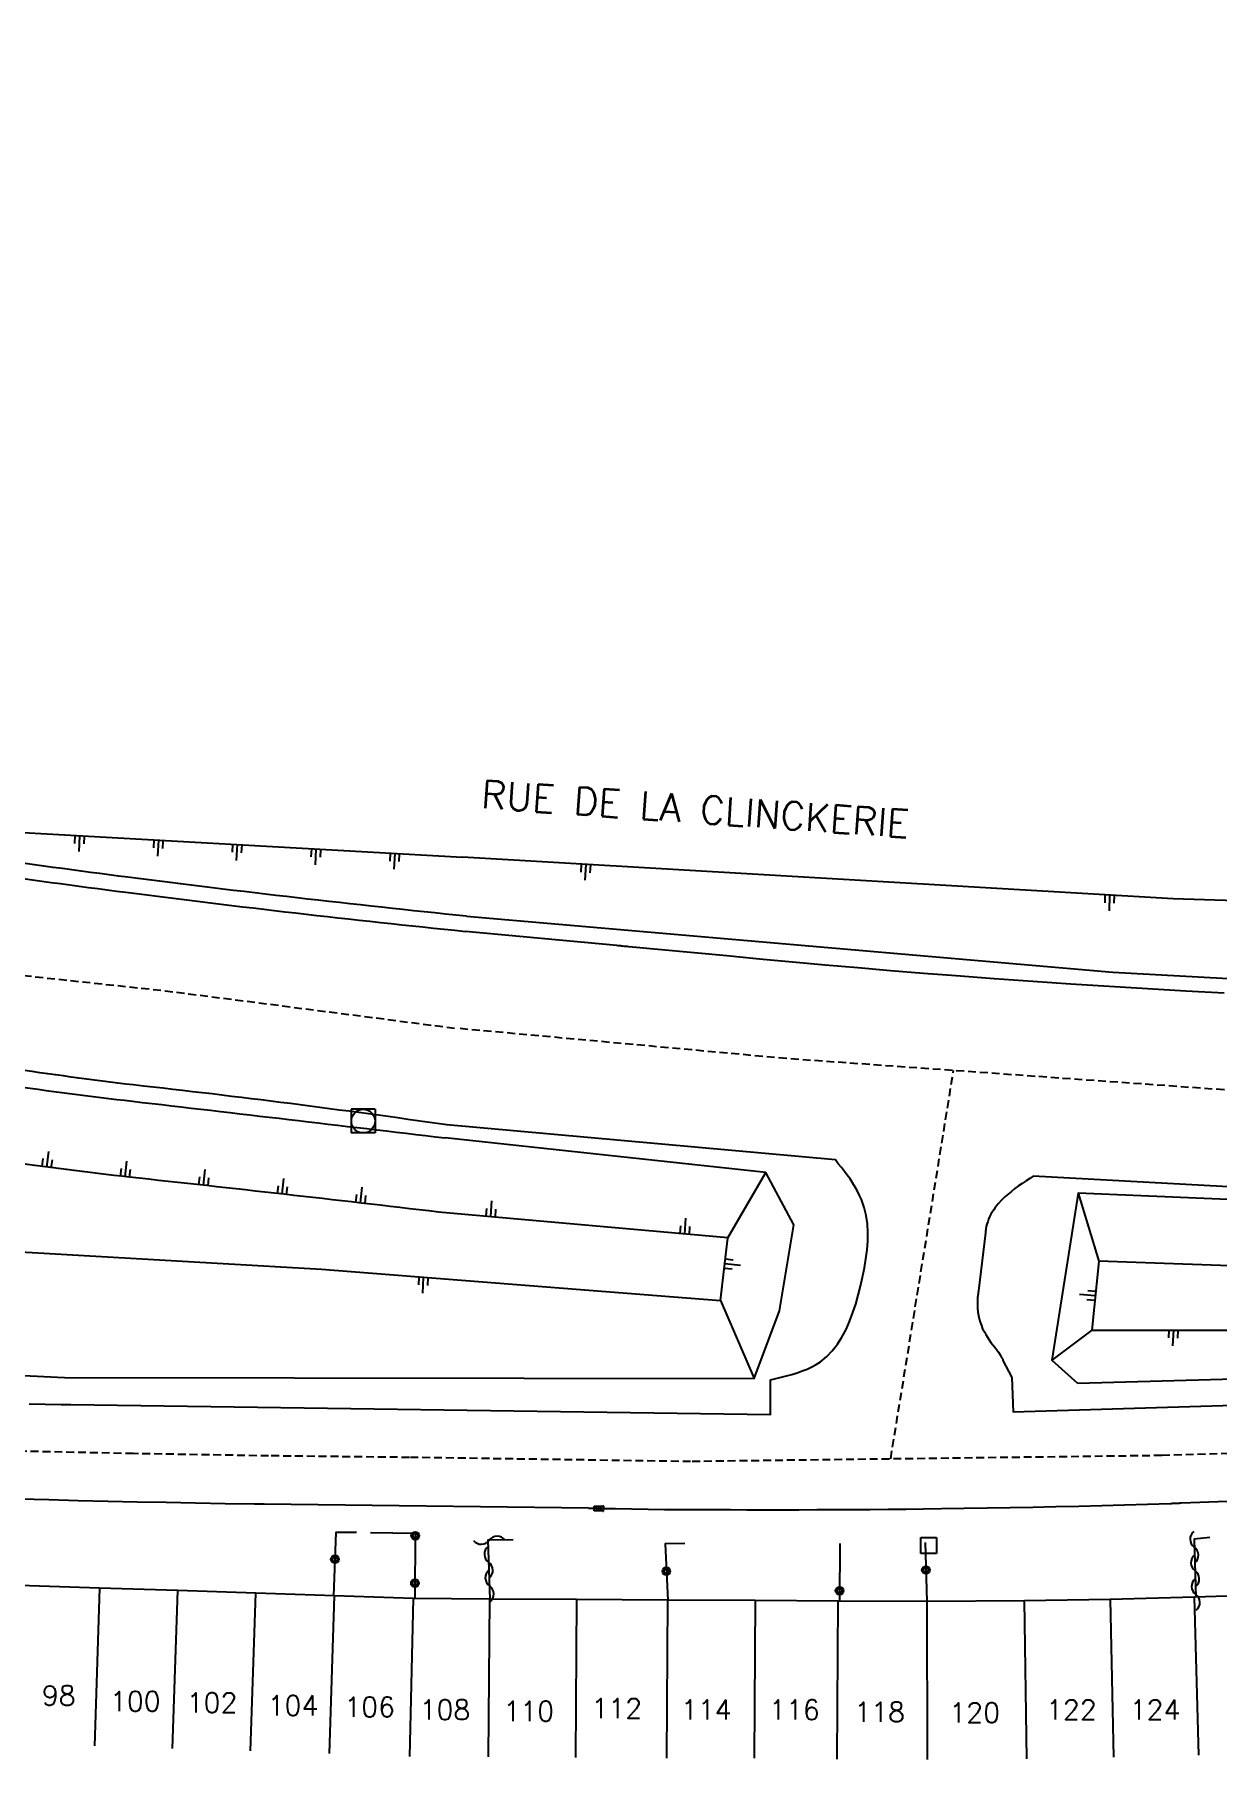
# Model space of a CAD drawing. Header units: millimetres. Extents: x 84999 to 86000, y 139000 to 140000.
# Drawn here: x 85635 to 85710, y 139890.8 to 140000 of the extents above; entities that cross this region are included whole.
import ezdxf
from ezdxf.enums import TextEntityAlignment as Align

# ---------------------------------------------------------------- set-up
doc = ezdxf.new("R2010")
doc.units = ezdxf.units.MM
doc.linetypes.add('DASHED', pattern=[0.75, 0.5, -0.25])
doc.layers.get('0').update_dxf_attribs({"linetype": 'CONTINUOUS'})
for name, color, linetype in [('W0001', 6, 'DASHED'), ('W0008', 7, 'CONTINUOUS'), ('W0100', 7, 'CONTINUOUS'), ('W0112', 1, 'DASHED'), ('W0211', 2, 'CONTINUOUS'), ('W0310', 3, 'CONTINUOUS'), ('W0322', 7, 'CONTINUOUS'), ('W0400', 7, 'CONTINUOUS'), ('W0420', 7, 'CONTINUOUS'), ('W0989', 7, 'CONTINUOUS'), ('W0991', 7, 'CONTINUOUS'), ('W1102', 7, 'CONTINUOUS')]:
    doc.layers.add(name, color=color, linetype=linetype)
doc.styles.get("Standard").update_dxf_attribs({"font": 'romans.shx', "width": 0.85})

# ---------------------------------------------------------------- blocks, each defined once
blk = doc.blocks.new('t211o')
at = {"color": 0, "linetype": 'Continuous'}
for p, q in [((-0.29, 0.5), (-0.29, 0)), ((0, 1), (0, 0)), ((0.29, 0.5), (0.29, 0))]:
    blk.add_line(p, q, dxfattribs=at)
blk = doc.blocks.new('T420')
for p, q in [((0.75, 0.75), (-0.75, 0.75)), ((-0.75, 0.75), (-0.75, -0.75)), ((0.75, 0.75), (0.75, -0.75)), ((0.75, -0.75), (-0.75, -0.75))]:
    blk.add_line(p, q)
blk.add_ellipse((0, 0), major_axis=(-0.53, 0.53), ratio=1, start_param=3.926991, end_param=10.210176)
blk = doc.blocks.new('t322o')
at = {"color": 0, "linetype": 'Continuous'}
for radius in [0.25, 0.15]:
    blk.add_circle((0, 0), radius, dxfattribs=at)
blk = doc.blocks.new('t310o')
at = {"color": 0, "linetype": 'Continuous'}
for centre, start, end in [((-0.5, 0.38), 216.8699, 323.1304), ((0.5, -0.37), 36.8699, 143.1303)]:
    blk.add_arc(centre, 0.625, start, end, dxfattribs=at)
blk = doc.blocks.new('T400')
for p, q in [((-0.15, 0.3), (0.15, 0.3)), ((-0.15, -0.25), (-0.15, 0.3)), ((-0.15, 0.15), (0.15, 0.15)), ((-0.15, 0), (0.15, 0)), ((0.15, 0.3), (0.15, -0.25)), ((-0.15, -0.15), (0.15, -0.15)), ((-0.15, -0.25), (-0.15, -0.3)), ((-0.15, -0.3), (0.15, -0.3)), ((0.15, -0.3), (0.15, -0.25))]:
    blk.add_line(p, q)
blk = doc.blocks.new('t112o')
at = {"color": 0, "linetype": 'Continuous'}
for p, q in [((-0.5, 0.5), (0.5, 0.5)), ((-0.5, -0.5), (-0.5, 0.5)), ((0.5, 0.5), (0.5, -0.5)), ((0.5, -0.5), (-0.5, -0.5))]:
    blk.add_line(p, q, dxfattribs=at)

msp = doc.modelspace()

# ---------------------------------------------------------------- linework, layer by layer
at = {"layer": 'W0001', "flags": 128}
msp.add_lwpolyline([(85407.33, 140000), (85414.11, 139997.22), (85432.19, 139989.67), (85448.54, 139983.35), (85464.77, 139977.58), (85480.64, 139972.75), (85495.7, 139968.39), (85508.18, 139964.86), (85518.15, 139962.24), (85536.2, 139958.2), (85556.52, 139953.78), (85570.34, 139951.15), (85583.67, 139948.75), (85605.03, 139944.76), (85620.87, 139942.35), (85630.78, 139940.79), (85643.32, 139939.44), (85661.75, 139937.06)], dxfattribs=at)
at = {"layer": 'W0001'}
for points in [[(85876.29, 139937.2), (85867.19, 139936.28), (85800.45, 139932.56), (85782.87, 139931.64), (85754.55, 139931.58), (85726.14, 139932.33), (85710.38, 139933.16), (85682.66, 139935.14), (85661.75, 139937.06)], [(85689.27, 139909.8), (85693.25, 139934.39)], [(85797.09, 139915.56), (85788.84, 139914.67), (85779.6, 139913.78), (85771.31, 139913.03), (85764.73, 139912.5), (85757.17, 139911.94), (85747.55, 139911.36), (85739.46, 139911.05), (85730.19, 139910.75), (85706.44, 139910), (85676.6, 139909.62), (85658.79, 139909.88), (85649.87, 139909.98), (85641.3, 139910.12), (85631.66, 139910.33)]]:
    msp.add_lwpolyline(points, dxfattribs=at)
at = {"layer": 'W0008', "flags": 128}
for points in [[(85661.16, 139930.94, 0.008282), (85641.32, 139933.47, -0.006368), (85633.42, 139934.53, -0.000194), (85608.21, 139938.25, -0.003488), (85606.81, 139938.46, -0.003393), (85592.76, 139940.84, -0.003225), (85578, 139943.53, -0.002645), (85563.66, 139946.33, -0.002459), (85548.26, 139949.49, -0.002984), (85534.16, 139952.55, -0.003298), (85521.44, 139955.47, -0.004562), (85510.2, 139958.24, -0.004123), (85497.82, 139961.53, -0.004363), (85487.98, 139964.31, -0.003382), (85475.35, 139968.11, -0.00528), (85461.61, 139972.49, -0.00534), (85448.12, 139977.11, -0.00548), (85435.57, 139981.72, -0.005298), (85422.69, 139986.76, -0.004076), (85410.76, 139991.7, -0.004017), (85398.73, 139996.91, -0.00223), (85391.81, 140000)], [(85422.04, 140000, 0.004563), (85429.37, 139997.12, 0.002607), (85445.65, 139991.01, 0.003184), (85456.99, 139986.9, 0.003105), (85468.68, 139982.83, 0.012824), (85490.19, 139976.09, 0.009921), (85518.35, 139968.67, 0.001393), (85531.82, 139965.44, 0.005248), (85535.41, 139964.63, 0.001339), (85545.29, 139962.54, 0.001077), (85557.58, 139960, 0.001157), (85573.19, 139956.84, 0.001703), (85583.8, 139954.76, 0.004285), (85594.36, 139952.82, 0.003148), (85608.77, 139950.39, 0.002784), (85609.67, 139950.25, 0.000116), (85631.38, 139946.98, 0.005753), (85640.83, 139945.68, 0.006949), (85662.34, 139943.2)]]:
    msp.add_lwpolyline(points, format="xyb", dxfattribs=at)
at = {"layer": 'W0008'}
for points in [[(85710.38, 139939.28), (85707.95, 139939.42), (85705.53, 139939.56), (85703.1, 139939.7), (85700.68, 139939.86), (85698.26, 139940.02), (85695.83, 139940.19), (85693.41, 139940.38), (85693.41, 139940.38), (85691.34, 139940.53), (85689.26, 139940.7), (85687.19, 139940.88), (85685.11, 139941.06), (85683.04, 139941.25), (85680.97, 139941.44), (85678.9, 139941.64), (85676.82, 139941.83), (85674.75, 139942.03), (85672.68, 139942.22), (85672.6, 139942.23), (85672.53, 139942.23), (85672.45, 139942.25), (85672.38, 139942.25), (85672.3, 139942.27), (85672.23, 139942.27), (85672.15, 139942.28), (85672.07, 139942.28), (85672, 139942.28), (85671.92, 139942.3), (85671.92, 139942.3), (85662.34, 139943.2)], [(85634.71, 139913.27), (85635.72, 139913.25), (85636.73, 139913.23), (85636.73, 139913.23), (85636.79, 139913.23), (85636.85, 139913.23), (85636.91, 139913.23), (85636.98, 139913.23), (85637.04, 139913.23), (85637.1, 139913.23), (85637.16, 139913.23), (85637.23, 139913.23), (85637.29, 139913.23), (85637.34, 139913.23), (85681.66, 139912.61), (85681.65, 139914.8), (85681.99, 139914.88), (85682.34, 139914.97), (85682.67, 139915.05), (85683.01, 139915.14), (85683.34, 139915.23), (85683.66, 139915.36), (85683.97, 139915.47), (85684.27, 139915.61), (85684.55, 139915.77), (85684.82, 139915.94), (85684.82, 139915.94), (85685.22, 139916.27), (85685.57, 139916.64), (85685.89, 139917.05), (85686.18, 139917.5), (85686.44, 139917.98), (85686.66, 139918.5), (85686.87, 139919.05), (85687.05, 139919.59), (85687.21, 139920.16), (85687.35, 139920.72), (85687.35, 139920.72), (85687.49, 139921.3), (85687.61, 139921.88), (85687.7, 139922.45), (85687.77, 139923.02), (85687.81, 139923.58), (85687.82, 139924.12), (85687.79, 139924.67), (85687.71, 139925.2), (85687.59, 139925.72), (85687.41, 139926.22), (85687.3, 139926.48), (85687.16, 139926.75), (85687.02, 139927), (85686.86, 139927.27), (85686.7, 139927.52), (85686.52, 139927.75), (85686.34, 139928), (85686.15, 139928.25), (85685.95, 139928.48), (85685.77, 139928.73), (85685.77, 139928.73), (85661.16, 139930.94)], [(85712.61, 139926.91), (85698.3, 139927.7), (85698.07, 139927.55), (85697.84, 139927.39), (85697.6, 139927.23), (85697.37, 139927.08), (85697.14, 139926.91), (85696.92, 139926.73), (85696.7, 139926.56), (85696.49, 139926.38), (85696.29, 139926.17), (85696.1, 139925.97), (85695.99, 139925.83), (85695.88, 139925.7), (85695.79, 139925.56), (85695.7, 139925.42), (85695.61, 139925.28), (85695.53, 139925.12), (85695.46, 139924.97), (85695.41, 139924.81), (85695.36, 139924.66), (85695.32, 139924.5), (85695.31, 139924.45), (85695.3, 139924.42), (85695.3, 139924.38), (85695.3, 139924.34), (85695.29, 139924.31), (85695.29, 139924.27), (85695.28, 139924.23), (85695.28, 139924.19), (85695.27, 139924.16), (85695.27, 139924.11), (85694.83, 139920.44), (85694.82, 139920.41), (85694.81, 139920.36), (85694.8, 139920.31), (85694.8, 139920.27), (85694.8, 139920.22), (85694.79, 139920.17), (85694.78, 139920.14), (85694.78, 139920.09), (85694.77, 139920.05), (85694.77, 139920), (85694.76, 139919.78), (85694.76, 139919.55), (85694.77, 139919.33), (85694.79, 139919.11), (85694.83, 139918.88), (85694.88, 139918.66), (85694.94, 139918.45), (85695.01, 139918.23), (85695.09, 139918.03), (85695.2, 139917.83), (85695.29, 139917.66), (85695.4, 139917.5), (85695.51, 139917.33), (85695.62, 139917.17), (85695.74, 139917.02), (85695.86, 139916.86), (85695.98, 139916.7), (85696.09, 139916.55), (85696.2, 139916.38), (85696.29, 139916.22), (85696.29, 139916.22), (85696.3, 139916.19), (85696.31, 139916.17), (85696.32, 139916.16), (85696.33, 139916.14), (85696.34, 139916.12), (85696.35, 139916.11), (85696.36, 139916.08), (85696.37, 139916.06), (85696.38, 139916.05), (85696.38, 139916.03), (85696.95, 139914.94), (85697.02, 139912.77), (85730.56, 139913.78)], [(85670.14, 139906.66), (85649.6, 139906.92), (85649.6, 139906.92), (85649.54, 139906.92), (85649.48, 139906.92), (85649.41, 139906.92), (85649.35, 139906.92), (85649.29, 139906.92), (85649.23, 139906.92), (85649.16, 139906.92), (85649.09, 139906.92), (85649.03, 139906.92), (85648.97, 139906.92), (85647.11, 139906.95), (85645.25, 139906.98), (85643.39, 139907.02), (85641.54, 139907.05), (85639.68, 139907.09), (85637.82, 139907.14), (85635.96, 139907.19), (85634.1, 139907.23)], [(85670.14, 139906.66), (85670.21, 139906.66), (85670.27, 139906.66), (85670.34, 139906.66), (85670.41, 139906.66), (85670.47, 139906.66), (85670.53, 139906.66), (85670.59, 139906.66), (85670.66, 139906.66), (85670.73, 139906.64), (85670.79, 139906.64), (85671.83, 139906.64), (85672.88, 139906.62), (85673.91, 139906.61), (85674.95, 139906.59), (85675.99, 139906.59), (85677.04, 139906.58), (85678.08, 139906.58), (85679.12, 139906.58), (85680.16, 139906.56), (85681.2, 139906.56), (85682.33, 139906.56), (85683.45, 139906.56), (85684.59, 139906.58), (85685.71, 139906.58), (85686.84, 139906.58), (85687.97, 139906.59), (85689.1, 139906.61), (85690.23, 139906.61), (85691.35, 139906.62), (85692.48, 139906.64), (85693.93, 139906.66), (85695.38, 139906.69), (85696.84, 139906.7), (85698.28, 139906.73), (85699.73, 139906.77), (85701.18, 139906.8), (85702.63, 139906.84), (85704.08, 139906.88), (85705.53, 139906.92), (85706.98, 139906.97), (85707.05, 139906.97), (85707.12, 139906.98), (85707.19, 139906.98), (85707.26, 139906.98), (85707.32, 139906.98), (85707.39, 139906.98), (85707.46, 139906.98), (85707.53, 139906.98), (85707.6, 139907), (85707.67, 139907), (85715.29, 139907.27)]]:
    msp.add_lwpolyline(points, dxfattribs=at)
at = {"layer": 'W0100'}
msp.add_lwpolyline([(85713.33, 139901.17), (85708.51, 139901.03), (85703.16, 139900.89), (85697.75, 139900.8), (85691.55, 139900.75), (85685.95, 139900.77), (85680.68, 139900.81), (85675.15, 139900.84), (85669.37, 139900.88), (85663.89, 139900.91), (85659.02, 139900.95), (85654.05, 139901.11), (85649.06, 139901.28), (85644.12, 139901.45), (85639.17, 139901.61), (85634.09, 139901.77)], dxfattribs=at)
at = {"layer": 'W0211', "flags": 128}
for points in [[(85660.63, 139925.42, 0.002275), (85641.06, 139927.63, -0.007332), (85633.08, 139928.65, -0.00029), (85607.18, 139932.38, -0.003337), (85604.94, 139932.72, -0.005245), (85587.93, 139935.59, -0.008591), (85577.59, 139937.63, -0.006524), (85563.83, 139940.78, 0.00507), (85546.13, 139944.89, 0.002166), (85531.74, 139948.02, -0.002835), (85520.74, 139950.42, -0.004835), (85511.45, 139952.6, -0.002828), (85495.63, 139956.56, -0.006714), (85481.86, 139960.3, -0.011754), (85474.08, 139962.72, -0.009185), (85464.68, 139966.08, 0.005111), (85447.83, 139972.26, 0.005383), (85431.12, 139978, -0.008984), (85421.13, 139981.51, -0.013644), (85413.71, 139984.5, -0.005935), (85396.94, 139992.04, -0.00376), (85380.11, 140000)], [(85389.29, 140000, 0.003182), (85398.46, 139995.94, 0.003423), (85411.24, 139990.47, 0.003943), (85422.41, 139985.89, 0.004542), (85434.85, 139981.03, 0.004412), (85447.75, 139976.26, 0.005478), (85462.23, 139971.22, 0.006231), (85475.06, 139967.1, 0.003684), (85485.66, 139963.92, 0.00336), (85497.33, 139960.59, 0.0039), (85513.4, 139956.27, 0.008135), (85521.14, 139954.39, 0.002719), (85530.15, 139952.4, 0.001376), (85547.96, 139948.63, 0.000801), (85564.99, 139945.09, 0.001062), (85577.84, 139942.48, 0.004616), (85592.97, 139939.58, 0.005177), (85606.51, 139937.26, 0.004732), (85607.79, 139937.06, 0.000236), (85633.29, 139933.47, 0.005357), (85641.25, 139932.44, -0.000621), (85661.05, 139930.12)], [(85662.41, 139944.16, -0.006878), (85640.95, 139946.63, -0.005754), (85631.52, 139947.93, -0.000116), (85609.81, 139951.19, -0.002784), (85608.92, 139951.33, -0.003148), (85594.52, 139953.76, -0.004285), (85583.99, 139955.7, -0.001703), (85573.38, 139957.78, -0.001157), (85557.77, 139960.93, -0.001077), (85545.48, 139963.47, -0.001339), (85535.61, 139965.57, -0.005248), (85532.05, 139966.37, -0.001393), (85518.58, 139969.6, -0.009921), (85490.45, 139977.02, -0.012824), (85468.99, 139983.73, -0.003105), (85457.31, 139987.8, -0.003184), (85445.98, 139991.91, -0.002607), (85429.71, 139998.02, -0.003173), (85424.62, 140000)]]:
    msp.add_lwpolyline(points, format="xyb", dxfattribs=at)
msp.add_lwpolyline([(85535.03, 139969.67), (85558.16, 139964.05), (85609.12, 139953.09), (85632.05, 139949.58), (85662.16, 139947.89)], dxfattribs=at)
at = {"layer": 'W0211'}
for points in [[(85439.41, 139966.14), (85499.88, 139946), (85562.85, 139928.92), (85611.79, 139924.2), (85653.23, 139921.8), (85678.5, 139919.83), (85678.95, 139923.78), (85660.63, 139925.42)], [(85437.54, 139960.44), (85498.61, 139940.48), (85546.58, 139929.14), (85560.81, 139924.16), (85611.05, 139920.23), (85616.05, 139915.95), (85636.94, 139914.94), (85680.62, 139914.89), (85682.22, 139919.17), (85683.14, 139924.61), (85681.37, 139927.92), (85661.05, 139930.12)], [(85761.36, 139943.53), (85707.16, 139945.25), (85662.16, 139947.89)], [(85662.41, 139944.16), (85703.34, 139940.61), (85737.28, 139938.75)], [(85678.95, 139923.78), (85681.37, 139927.92)], [(85742.01, 139924.89), (85701.15, 139926.62), (85699.48, 139916.05), (85701.09, 139914.58), (85727.13, 139915.3)], [(85701.15, 139926.62), (85702.44, 139922.31)], [(85736.8, 139921.09), (85702.44, 139922.31), (85702.01, 139917.95), (85727.45, 139917.95)], [(85678.5, 139919.83), (85680.62, 139914.89)], [(85702.01, 139917.95), (85699.48, 139916.05)]]:
    msp.add_lwpolyline(points, dxfattribs=at)
at = {"layer": 'W0310'}
for points in [[(85665.35, 139904.66), (85663.75, 139904.64), (85663.89, 139900.91)], [(85709.47, 139904.8), (85708.48, 139904.7), (85708.59, 139901.03)]]:
    msp.add_lwpolyline(points, dxfattribs=at)
at = {"layer": 'W0322'}
for points in [[(85655.43, 139905.12), (85654.12, 139905.12), (85653.99, 139901.12)], [(85656.32, 139905.12), (85659.16, 139905.08), (85659.13, 139900.95)], [(85691.46, 139904.5), (85691.55, 139900.75)], [(85676.24, 139904.42), (85674.98, 139904.41), (85675.15, 139900.84)], [(85686.04, 139904.44), (85686.02, 139900.77)]]:
    msp.add_lwpolyline(points, dxfattribs=at)
at = {"layer": 'W1102'}
for points in [[(85639.17, 139901.61), (85638.85, 139891.61)], [(85643.79, 139891.45), (85644.12, 139901.45)], [(85648.73, 139891.3), (85649.06, 139901.28)], [(85653.72, 139891.12), (85654.05, 139901.11)], [(85659.02, 139900.95), (85658.8, 139890.95)], [(85663.8, 139890.91), (85663.89, 139900.91)], [(85669.37, 139900.88), (85669.3, 139890.88)], [(85675.1, 139890.84), (85675.15, 139900.84)], [(85680.68, 139900.81), (85680.62, 139890.83)], [(85685.88, 139890.77), (85685.95, 139900.77)], [(85691.55, 139900.75), (85691.57, 139890.75)], [(85697.88, 139890.8), (85697.75, 139900.8)], [(85703.16, 139900.89), (85703.38, 139890.89)], [(85708.79, 139891.03), (85708.51, 139901.03)]]:
    msp.add_lwpolyline(points, dxfattribs=at)

# ---------------------------------------------------------------- block references
at = {"layer": 'W0112', "rotation": 270}
msp.add_blockref('t112o', (85691.67, 139904.3), dxfattribs=at)
at = {"layer": 'W0211'}
for p, rotation in [((85637.92, 139949.25), 176.7904946835073), ((85642.91, 139948.97), 176.7904946834661), ((85647.9, 139948.69), 176.7904946834937), ((85652.89, 139948.41), 176.7904946835019), ((85657.88, 139948.13), 176.7904946834925), ((85669.98, 139947.43), 176.8731371825466), ((85703.15, 139945.49), 178), ((85635.8, 139928.27), 352.4173979835377), ((85640.76, 139927.66), 353.4613669308988), ((85645.73, 139927.12), 353.7137620794344), ((85650.7, 139926.56), 353.581382814027), ((85655.67, 139926), 353.4490035485794), ((85663.92, 139925.13), 355.5957834174492), ((85676.21, 139924.03), 356.0284106823063), ((85678.77, 139922.14), 264.2867627314202), ((85659.69, 139921.29), 177.2547644183296), ((85702.22, 139920.13), 85.08908539308162), ((85707.19, 139917.95), 177.132280266845)]:
    msp.add_blockref('t211o', p, dxfattribs=dict(at, rotation=rotation))
at = {"layer": 'W0310'}
for p, rotation in [((85663.85, 139904.64), 180.5616351936452), ((85708.49, 139904.2), 271.7050438404598), ((85663.8, 139903.24), 272.1562229116911), ((85708.54, 139902.7), 271.7050438404598), ((85663.86, 139901.74), 272.1562229116911), ((85708.58, 139901.2), 271.7050438404598)]:
    msp.add_blockref('t310o', p, dxfattribs=dict(at, rotation=rotation))
at = {"layer": 'W0322'}
for p, rotation in [((85659.16, 139904.92), 269.5652549136526), ((85654.07, 139903.43), 268.0984785591665), ((85675.06, 139902.67), 272.6357553636252), ((85691.5, 139902.75), 271.4328596502846), ((85659.14, 139901.92), 269.5652549136526), ((85686.03, 139901.44), 269.755021036508)]:
    msp.add_blockref('t322o', p, dxfattribs=dict(at, rotation=rotation))
at = {"layer": 'W0400', "rotation": 89.19590150396796}
msp.add_blockref('T400', (85670.79, 139906.64), dxfattribs=at)
at = {"layer": 'W0420'}
msp.add_blockref('T420', (85655.86, 139931.18), dxfattribs=at)

# ---------------------------------------------------------------- texts
at = {"layer": 'W0989'}
msp.add_text('RUE DE LA CLINCKERIE', height=1.75, rotation=356.004, dxfattribs=at).set_placement((85676.9, 139950.95), align=Align.MIDDLE)
at = {"layer": 'W0991'}
for s, p in [('98', (85636.58, 139894.8)), ('100', (85641.43, 139894.44)), ('102', (85646.29, 139894.35)), ('104', (85651.42, 139894.17)), ('106', (85656.27, 139894.08)), ('108', (85661.04, 139893.9)), ('110', (85666.35, 139893.81)), ('112', (85671.92, 139893.99)), ('114', (85677.59, 139893.9)), ('116', (85683.17, 139893.9)), ('118', (85688.57, 139893.76)), ('120', (85694.59, 139893.72)), ('122', (85700.71, 139893.9)), ('124', (85706.01, 139893.9))]:
    msp.add_text(s, height=1.25, dxfattribs=at).set_placement(p, align=Align.MIDDLE)

doc.saveas('drawing.dxf')
